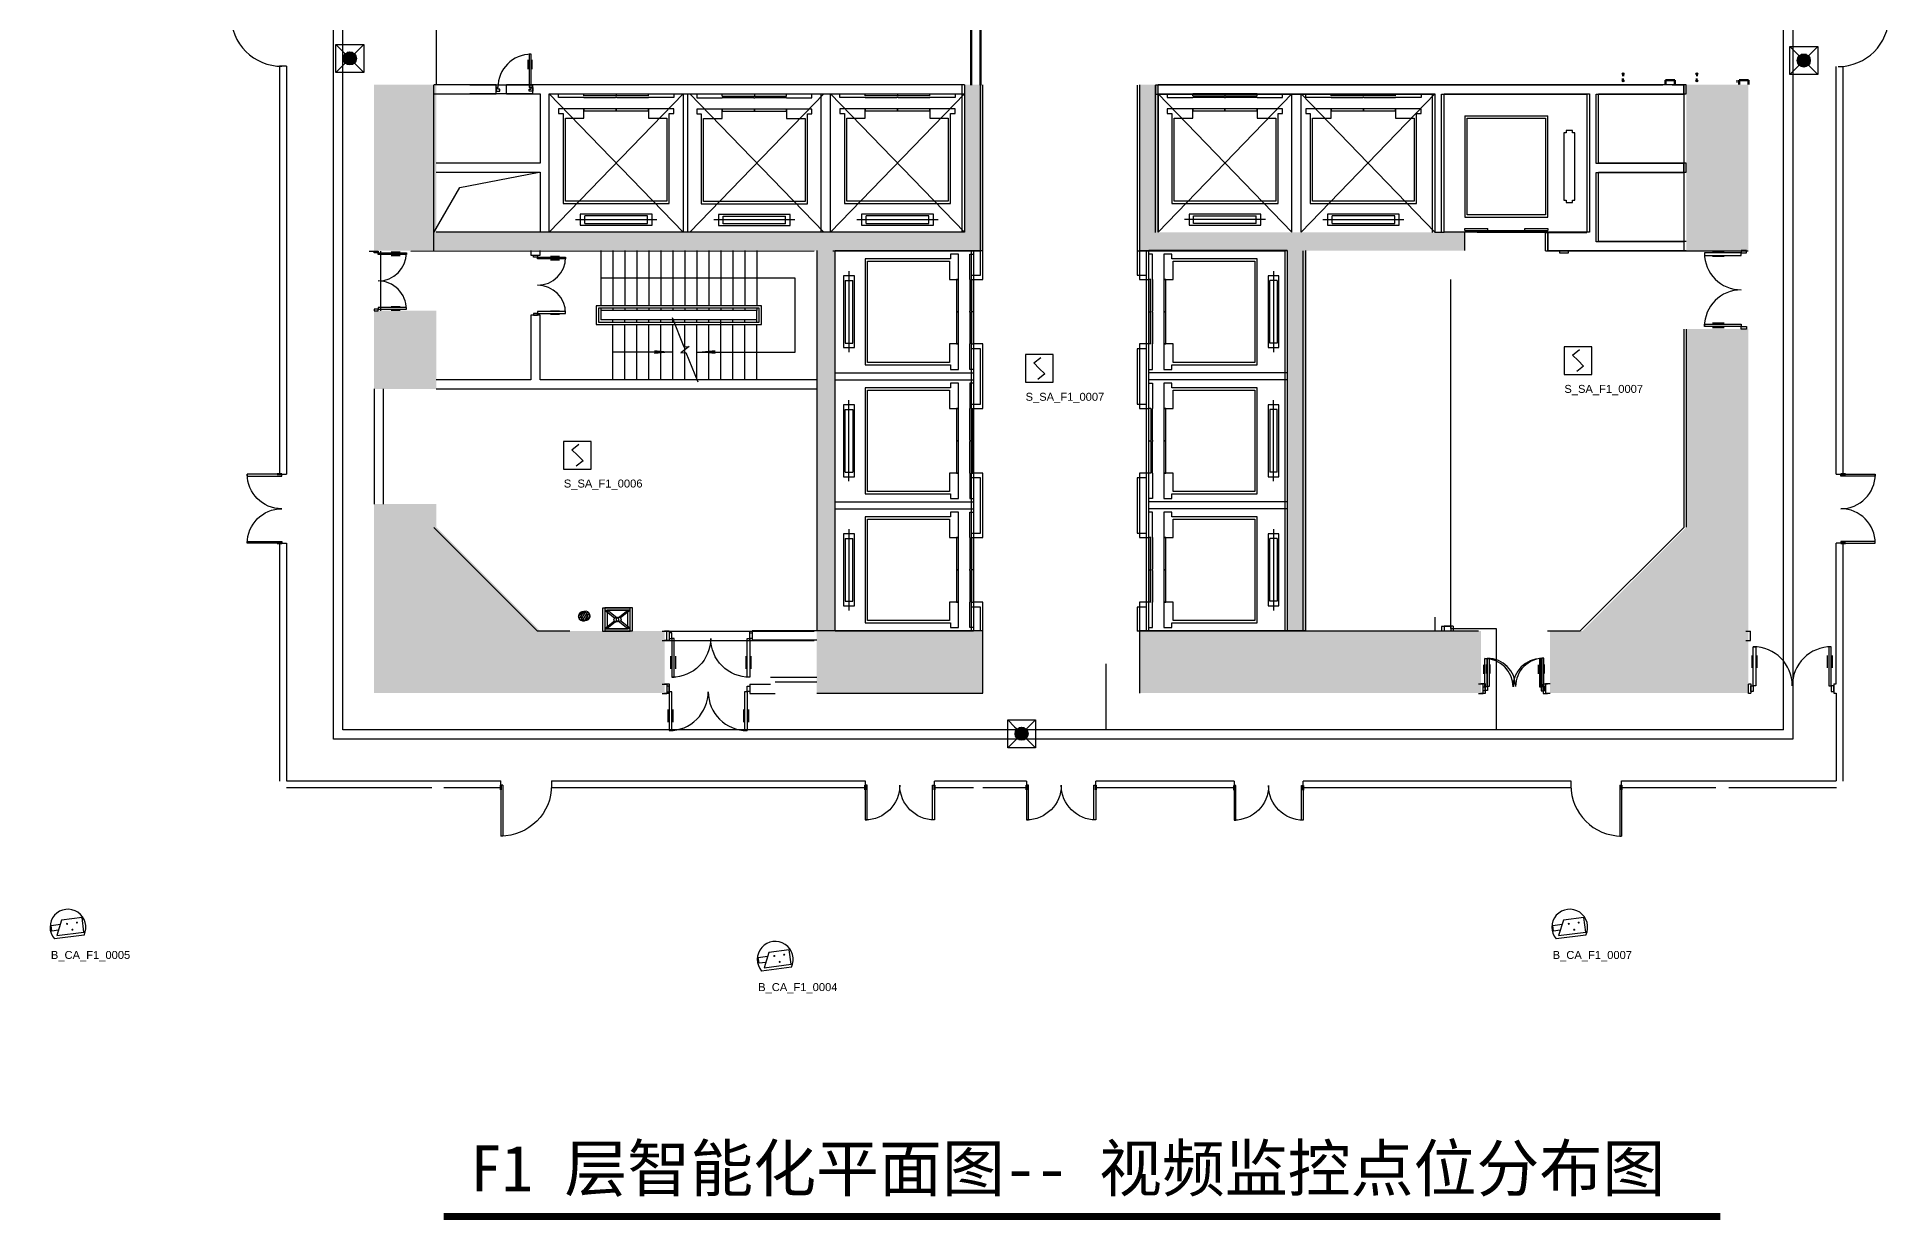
# Model space of a CAD drawing. Header units: millimetres. Extents: x 113074 to 195162, y 15151 to 61006.
# Drawn here: x 113970 to 154122, y 15151 to 40816 of the extents above; entities that cross this region are included whole.
import ezdxf
from ezdxf.enums import TextEntityAlignment as Align

# ---------------------------------------------------------------- set-up
doc = ezdxf.new("R2010")
doc.units = ezdxf.units.MM
doc.linetypes.add('OVERALL-L3$0$DASH', pattern=[0.35, 0.25, -0.1])
doc.layers.add('EQPM-FIRE', color=70, linetype='Continuous')
doc.layers.add('WL_视频监控_W0701', color=2, linetype='Continuous')
doc.styles.add('ANNO-TEXT-L3$0$CCDI_T0G_01', font='arial.ttf')
doc.styles.add('Arial', font='arial.ttf')
doc.styles.add('OVERALL-L2$0$SIMPLEX', font='SIMPLEX.SHX')
doc.styles.add('OVERALL-L2$0$Standard', font='arial.ttf')
doc.styles.add('OVERALL-L3$0$SIMPLEX', font='SIMPLEX.SHX')
doc.styles.add('OVERALL-L3$0$Standard', font='arial.ttf')
doc.styles.get("Standard").update_dxf_attribs({"font": 'arial.ttf'})
doc.styles.add('中建弱电字体02', font='arial.ttf', dxfattribs={"width": 0.8})

# ---------------------------------------------------------------- blocks, each defined once
blk = doc.blocks.new('OVERALL-L2$0$单扇平开玻璃门1 - 1100 x 2400mm-731554-L4_OFFICE ZONE 1 DIAGRID')
for p, q in [((-510, 1100), (-550, 1100)), ((-550, 100), (-550, 1100)), ((-510, 0), (-510, 1100)), ((-510, 0), (-550, 0))]:
    blk.add_line(p, q)
at = {"lineweight": 50}
blk.add_line((-550, 0), (-550, 100), dxfattribs=at)
blk.add_arc((-550, 0), 1100, 0, 90)
blk = doc.blocks.new('OVERALL-L3$0$双扇平开玻璃门 - 1500 x 2400-V1-L4_OFFICE ZONE 1 DIAGRID')
for p, q in [((-750, 750), (-710, 750)), ((-750, 100), (-750, 750)), ((-710, 750), (-710, 0)), ((750, 750), (710, 750)), ((710, 750), (710, 0)), ((750, 100), (750, 750)), ((-710, 0), (-750, 0)), ((710, 0), (750, 0))]:
    blk.add_line(p, q)
at = {"lineweight": 50}
for p, q in [((-750, 100), (-750, 0)), ((750, 100), (750, 0))]:
    blk.add_line(p, q, dxfattribs=at)
for centre, start, end in [((-750, 0), 0, 90), ((750, 0), 90, 180)]:
    blk.add_arc(centre, 750, start, end)
blk = doc.blocks.new('OVERALL-L3$0$单扇平开玻璃门1 - 1100 x 2400mm-731554-L4_OFFICE ZONE 1 DIAGRID')
for p, q in [((-510, 1100), (-550, 1100)), ((-550, 100), (-550, 1100)), ((-510, 0), (-510, 1100)), ((-510, 0), (-550, 0))]:
    blk.add_line(p, q)
at = {"lineweight": 50}
blk.add_line((-550, 0), (-550, 100), dxfattribs=at)
blk.add_arc((-550, 0), 1100, 360, 90)
blk = doc.blocks.new('OVERALL-L2$0$双扇平开玻璃门 - 1500 x 2400-V1-L4_OFFICE ZONE 1 DIAGRID')
for p, q in [((-750, 750), (-710, 750)), ((-750, 100), (-750, 750)), ((-710, 750), (-710, 0)), ((750, 750), (710, 750)), ((710, 750), (710, 0)), ((750, 100), (750, 750)), ((710, 0), (750, 0)), ((-710, 0), (-750, 0))]:
    blk.add_line(p, q)
at = {"lineweight": 50}
for p, q in [((-750, 100), (-750, 0)), ((750, 100), (750, 0))]:
    blk.add_line(p, q, dxfattribs=at)
for centre, start, end in [((-750, 0), 0, 90), ((750, 0), 90, 180)]:
    blk.add_arc(centre, 750, start, end)
blk = doc.blocks.new('OVERALL-L3$0$电梯5 - 2300x2050x1400-848367-L3_OFFICE ZONE 1 DIAGRID')
for p, q in [((-1450, -3100), (-1450, -100)), ((-1250, -180), (-1250, -100)), ((-700, -180), (-1250, -180)), ((-700, -140), (-700, -100)), ((-700, -100), (700, -100)), ((-12.5, -140), (-700, -140)), ((-700, -180), (-12.5, -180)), ((12.5, -140), (-12.5, -140)), ((12.5, -180), (-12.5, -180)), ((0, -100), (0, -140)), ((700, -140), (12.5, -140)), ((12.5, -180), (700, -180)), ((700, -140), (700, -100)), ((1250, -180), (700, -180)), ((1250, -100), (1250, -180)), ((1450, -100), (1450, -3100)), ((-700, -425), (-1250, -425)), ((-1250, -425), (-1250, -525)), ((-1250, -525), (-1150, -525)), ((-1150, -525), (-1150, -2475)), ((-1100, -2425), (-1100, -625)), ((-1100, -625), (-700, -625)), ((-700, -625), (-700, -425)), ((0, -425), (-700, -425)), ((-700, -425), (-700, -470)), ((-700, -470), (0, -470)), ((700, -425), (0, -425)), ((0, -425), (0, -470)), ((0, -470), (0, -425)), ((0, -470), (700, -470)), ((1250, -425), (700, -425)), ((700, -425), (700, -625)), ((700, -470), (700, -425)), ((700, -625), (1100, -625)), ((1100, -625), (1100, -2425)), ((1150, -2475), (1150, -525)), ((1150, -525), (1250, -525)), ((1250, -525), (1250, -425)), ((-1150, -2475), (1150, -2475)), ((1100, -2425), (-1100, -2425)), ((779, -2710), (-779, -2710)), ((-779, -2710), (-779, -2945)), ((-679, -2910), (-679, -2745)), ((679, -2745), (-679, -2745)), ((679, -2910), (679, -2745)), ((779, -2945), (779, -2710)), ((-879, -2827.5), (879, -2827.5)), ((-779, -2945), (779, -2945)), ((-679, -2910), (679, -2910))]:
    blk.add_line(p, q)
blk = doc.blocks.new('OVERALL-L3$0$电梯5 - 2300x2050x1400-848366-L3_OFFICE ZONE 1 DIAGRID')
for p, q in [((-1450, 3100), (-1450, 100)), ((-879, 2827.5), (879, 2827.5)), ((779, 2945), (-779, 2945)), ((-779, 2945), (-779, 2710)), ((-679, 2910), (-679, 2745)), ((-679, 2910), (679, 2910)), ((679, 2910), (679, 2745)), ((779, 2710), (779, 2945)), ((1450, 100), (1450, 3100)), ((1150, 2475), (-1150, 2475)), ((-1150, 2475), (-1150, 525)), ((-1100, 625), (-1100, 2425)), ((-1100, 2425), (1100, 2425)), ((-779, 2710), (779, 2710)), ((679, 2745), (-679, 2745)), ((1100, 2425), (1100, 625)), ((1150, 525), (1150, 2475)), ((-1150, 525), (-1250, 525)), ((-1250, 525), (-1250, 425)), ((-1250, 425), (-700, 425)), ((-700, 625), (-1100, 625)), ((-700, 425), (-700, 625)), ((0, 470), (-700, 470)), ((-700, 470), (-700, 425)), ((-700, 425), (0, 425)), ((0, 470), (0, 425)), ((700, 470), (0, 470)), ((0, 425), (0, 470)), ((0, 425), (700, 425)), ((1100, 625), (700, 625)), ((700, 625), (700, 425)), ((700, 425), (700, 470)), ((700, 425), (1250, 425)), ((1250, 525), (1150, 525)), ((1250, 425), (1250, 525)), ((-1250, 180), (-1250, 100)), ((-700, 180), (-1250, 180)), ((-700, 180), (-12.5, 180)), ((-700, 140), (-700, 100)), ((-12.5, 140), (-700, 140)), ((-700, 100), (700, 100)), ((12.5, 180), (-12.5, 180)), ((12.5, 140), (-12.5, 140)), ((0, 100), (0, 140)), ((12.5, 180), (700, 180)), ((700, 140), (12.5, 140)), ((1250, 180), (700, 180)), ((700, 140), (700, 100)), ((1250, 100), (1250, 180))]:
    blk.add_line(p, q)
blk = doc.blocks.new('OVERALL-L3$0$电梯5 - 2300x2050x1400-848404-L3_OFFICE ZONE 1 DIAGRID')
for p, q in [((-1350, -3100), (-1350, -100)), ((-1250, -180), (-1250, -100)), ((-700, -180), (-1250, -180)), ((-700, -140), (-700, -100)), ((-700, -100), (700, -100)), ((-12.5, -140), (-700, -140)), ((-700, -180), (-12.5, -180)), ((12.5, -140), (-12.5, -140)), ((12.5, -180), (-12.5, -180)), ((0, -100), (0, -140)), ((700, -140), (12.5, -140)), ((12.5, -180), (700, -180)), ((700, -140), (700, -100)), ((1250, -180), (700, -180)), ((1250, -100), (1250, -180)), ((-700, -425), (-1250, -425)), ((-1250, -425), (-1250, -525)), ((-1250, -525), (-1150, -525)), ((-1150, -525), (-1150, -2475)), ((-1100, -2425), (-1100, -625)), ((-1100, -625), (-700, -625)), ((-700, -625), (-700, -425)), ((0, -425), (-700, -425)), ((-700, -425), (-700, -470)), ((-700, -470), (0, -470)), ((700, -425), (0, -425)), ((0, -425), (0, -470)), ((0, -470), (0, -425)), ((0, -470), (700, -470)), ((1250, -425), (700, -425)), ((700, -425), (700, -625)), ((700, -470), (700, -425)), ((700, -625), (1100, -625)), ((1100, -625), (1100, -2425)), ((1150, -2475), (1150, -525)), ((1150, -525), (1250, -525)), ((1250, -525), (1250, -425)), ((-1150, -2475), (1150, -2475)), ((1100, -2425), (-1100, -2425)), ((779, -2710), (-779, -2710)), ((-779, -2710), (-779, -2945)), ((-679, -2910), (-679, -2745)), ((679, -2745), (-679, -2745)), ((679, -2910), (679, -2745)), ((779, -2945), (779, -2710)), ((-879, -2827.5), (879, -2827.5)), ((-779, -2945), (779, -2945)), ((-679, -2910), (679, -2910))]:
    blk.add_line(p, q)
blk = doc.blocks.new('OVERALL-L3$0$电梯2 - 2300x2025x1400-861212-L3_OFFICE ZONE 1 DIAGRID')
for p, q in [((-1250, -180), (-1250, -100)), ((-700, -180), (-1250, -180)), ((-700, -140), (-700, -100)), ((-700, -100), (700, -100)), ((-12.5, -140), (-700, -140)), ((-700, -180), (-12.5, -180)), ((12.5, -140), (-12.5, -140)), ((12.5, -180), (-12.5, -180)), ((0, -100), (0, -140)), ((700, -140), (12.5, -140)), ((12.5, -180), (700, -180)), ((700, -140), (700, -100)), ((1250, -180), (700, -180)), ((1250, -100), (1250, -180)), ((1325, -3100), (1325, -100)), ((-700, -425), (-1250, -425)), ((-1250, -425), (-1250, -600)), ((-1250, -600), (-1150, -600)), ((-1150, -600), (-1150, -2450)), ((-1100, -2400), (-1100, -625)), ((-1100, -625), (-700, -625)), ((-700, -625), (-700, -425)), ((0, -425), (-700, -425)), ((-700, -425), (-700, -470)), ((-700, -470), (0, -470)), ((700, -425), (0, -425)), ((0, -425), (0, -470)), ((0, -470), (0, -425)), ((0, -470), (700, -470)), ((1250, -425), (700, -425)), ((700, -425), (700, -625)), ((700, -470), (700, -425)), ((700, -625), (1100, -625)), ((1100, -625), (1100, -2400)), ((1150, -2450), (1150, -600)), ((1150, -600), (1250, -600)), ((1250, -600), (1250, -425)), ((1100, -2400), (-1100, -2400)), ((-1150, -2450), (1150, -2450)), ((-879, -2802.5), (879, -2802.5)), ((779, -2685), (-779, -2685)), ((-779, -2685), (-779, -2920)), ((-679, -2885), (-679, -2720)), ((679, -2720), (-679, -2720)), ((679, -2885), (679, -2720)), ((779, -2920), (779, -2685)), ((-779, -2920), (779, -2920)), ((-679, -2885), (679, -2885))]:
    blk.add_line(p, q)
blk = doc.blocks.new('OVERALL-L3$0$电梯2 - 2300x2025x1400-843304-L3_OFFICE ZONE 1 DIAGRID')
for p, q in [((-1325, 3100), (-1325, 100)), ((779, 2920), (-779, 2920)), ((-779, 2920), (-779, 2685)), ((-679, 2885), (-679, 2720)), ((-679, 2885), (679, 2885)), ((679, 2885), (679, 2720)), ((779, 2685), (779, 2920)), ((1325, 3100), (1325, 100)), ((1150, 2450), (-1150, 2450)), ((-1150, 2450), (-1150, 600)), ((-879, 2802.5), (879, 2802.5)), ((-779, 2685), (779, 2685)), ((679, 2720), (-679, 2720)), ((1150, 600), (1150, 2450)), ((-1100, 625), (-1100, 2400)), ((-1100, 2400), (1100, 2400)), ((1100, 2400), (1100, 625)), ((-1150, 600), (-1250, 600)), ((-1250, 600), (-1250, 425)), ((-1250, 425), (-700, 425)), ((-700, 625), (-1100, 625)), ((-700, 425), (-700, 625)), ((0, 470), (-700, 470)), ((-700, 470), (-700, 425)), ((-700, 425), (0, 425)), ((0, 470), (0, 425)), ((700, 470), (0, 470)), ((0, 425), (0, 470)), ((0, 425), (700, 425)), ((1100, 625), (700, 625)), ((700, 625), (700, 425)), ((700, 425), (700, 470)), ((700, 425), (1250, 425)), ((1250, 600), (1150, 600)), ((1250, 425), (1250, 600)), ((-1250, 180), (-1250, 100)), ((-700, 180), (-1250, 180)), ((-700, 180), (-12.5, 180)), ((-700, 140), (-700, 100)), ((-12.5, 140), (-700, 140)), ((-700, 100), (700, 100)), ((12.5, 180), (-12.5, 180)), ((12.5, 140), (-12.5, 140)), ((0, 100), (0, 140)), ((12.5, 180), (700, 180)), ((700, 140), (12.5, 140)), ((1250, 180), (700, 180)), ((700, 140), (700, 100)), ((1250, 100), (1250, 180))]:
    blk.add_line(p, q)
blk = doc.blocks.new('OVERALL-L3$0$电梯2 - 2300x2025x1400-843419-L3_OFFICE ZONE 1 DIAGRID')
for p, q in [((-1325, -3100), (-1325, -100)), ((-1250, -180), (-1250, -100)), ((-700, -180), (-1250, -180)), ((-700, -140), (-700, -100)), ((-700, -100), (700, -100)), ((-13, -140), (-700, -140)), ((-700, -180), (-13, -180)), ((12, -140), (-13, -140)), ((12, -180), (-13, -180)), ((0, -100), (0, -140)), ((700, -140), (12, -140)), ((12, -180), (700, -180)), ((700, -140), (700, -100)), ((1250, -180), (700, -180)), ((1250, -100), (1250, -180)), ((1325, -3100), (1325, -100)), ((-700, -425), (-1250, -425)), ((-1250, -425), (-1250, -600)), ((-1250, -600), (-1150, -600)), ((-1150, -600), (-1150, -2450)), ((-1100, -2400), (-1100, -625)), ((-1100, -625), (-700, -625)), ((-700, -625), (-700, -425)), ((0, -425), (-700, -425)), ((-700, -425), (-700, -470)), ((-700, -470), (0, -470)), ((700, -425), (0, -425)), ((0, -425), (0, -470)), ((0, -470), (0, -425)), ((0, -470), (700, -470)), ((1250, -425), (700, -425)), ((700, -425), (700, -625)), ((700, -470), (700, -425)), ((700, -625), (1100, -625)), ((1100, -625), (1100, -2400)), ((1150, -2450), (1150, -600)), ((1150, -600), (1250, -600)), ((1250, -600), (1250, -425)), ((1100, -2400), (-1100, -2400)), ((-1150, -2450), (1150, -2450)), ((-879, -2802), (879, -2802)), ((779, -2685), (-779, -2685)), ((-779, -2685), (-779, -2920)), ((-679, -2885), (-679, -2720)), ((679, -2720), (-679, -2720)), ((679, -2885), (679, -2720)), ((779, -2920), (779, -2685)), ((-779, -2920), (779, -2920)), ((-679, -2885), (679, -2885))]:
    blk.add_line(p, q)
blk = doc.blocks.new('OVERALL-L3$0$电梯2 - 2300x2025x1400-843428-L3_OFFICE ZONE 1 DIAGRID')
for p, q in [((-1325, 3100), (-1325, 100)), ((779, 2920), (-779, 2920)), ((-779, 2920), (-779, 2685)), ((-679, 2885), (-679, 2720)), ((-679, 2885), (679, 2885)), ((679, 2885), (679, 2720)), ((779, 2685), (779, 2920)), ((1325, 3100), (1325, 100)), ((1150, 2450), (-1150, 2450)), ((-1150, 2450), (-1150, 600)), ((-879, 2802), (879, 2802)), ((-779, 2685), (779, 2685)), ((679, 2720), (-679, 2720)), ((1150, 600), (1150, 2450)), ((-1100, 625), (-1100, 2400)), ((-1100, 2400), (1100, 2400)), ((1100, 2400), (1100, 625)), ((-1150, 600), (-1250, 600)), ((-1250, 600), (-1250, 425)), ((-1250, 425), (-700, 425)), ((-700, 625), (-1100, 625)), ((-700, 425), (-700, 625)), ((0, 470), (-700, 470)), ((-700, 470), (-700, 425)), ((-700, 425), (0, 425)), ((0, 470), (0, 425)), ((700, 470), (0, 470)), ((0, 425), (0, 470)), ((0, 425), (700, 425)), ((1100, 625), (700, 625)), ((700, 625), (700, 425)), ((700, 425), (700, 470)), ((700, 425), (1250, 425)), ((1250, 600), (1150, 600)), ((1250, 425), (1250, 600)), ((-1250, 180), (-1250, 100)), ((-700, 180), (-1250, 180)), ((-700, 180), (-13, 180)), ((-700, 140), (-700, 100)), ((-13, 140), (-700, 140)), ((-700, 100), (700, 100)), ((12, 180), (-13, 180)), ((12, 140), (-13, 140)), ((0, 100), (0, 140)), ((12, 180), (700, 180)), ((700, 140), (12, 140)), ((1250, 180), (700, 180)), ((700, 140), (700, 100)), ((1250, 100), (1250, 180))]:
    blk.add_line(p, q)
blk = doc.blocks.new('OVERALL-L3$0$电梯2 - 2300x2025x1400-843307-L3_OFFICE ZONE 1 DIAGRID')
for p, q in [((-1325, -3100), (-1325, -100)), ((-1250, -180), (-1250, -100)), ((-700, -180), (-1250, -180)), ((-700, -140), (-700, -100)), ((-700, -100), (700, -100)), ((-12.5, -140), (-700, -140)), ((-700, -180), (-12.5, -180)), ((12.5, -140), (-12.5, -140)), ((12.5, -180), (-12.5, -180)), ((0, -100), (0, -140)), ((700, -140), (12.5, -140)), ((12.5, -180), (700, -180)), ((700, -140), (700, -100)), ((1250, -180), (700, -180)), ((1250, -100), (1250, -180)), ((1325, -3100), (1325, -100)), ((-700, -425), (-1250, -425)), ((-1250, -425), (-1250, -600)), ((-1250, -600), (-1150, -600)), ((-1150, -600), (-1150, -2450)), ((-1100, -2400), (-1100, -625)), ((-1100, -625), (-700, -625)), ((-700, -625), (-700, -425)), ((0, -425), (-700, -425)), ((-700, -425), (-700, -470)), ((-700, -470), (0, -470)), ((700, -425), (0, -425)), ((0, -425), (0, -470)), ((0, -470), (0, -425)), ((0, -470), (700, -470)), ((1250, -425), (700, -425)), ((700, -425), (700, -625)), ((700, -470), (700, -425)), ((700, -625), (1100, -625)), ((1100, -625), (1100, -2400)), ((1150, -2450), (1150, -600)), ((1150, -600), (1250, -600)), ((1250, -600), (1250, -425)), ((1100, -2400), (-1100, -2400)), ((-1150, -2450), (1150, -2450)), ((-879, -2802.5), (879, -2802.5)), ((779, -2685), (-779, -2685)), ((-779, -2685), (-779, -2920)), ((-679, -2885), (-679, -2720)), ((679, -2720), (-679, -2720)), ((679, -2885), (679, -2720)), ((779, -2920), (779, -2685)), ((-779, -2920), (779, -2920)), ((-679, -2885), (679, -2885))]:
    blk.add_line(p, q)
blk = doc.blocks.new('OVERALL-L3$0$电梯2 - 2300x2025x1400-843422-L3_OFFICE ZONE 1 DIAGRID')
for p, q in [((-1325, 3100), (-1325, 100)), ((779, 2920), (-779, 2920)), ((-779, 2920), (-779, 2685)), ((-679, 2885), (-679, 2720)), ((-679, 2885), (679, 2885)), ((679, 2885), (679, 2720)), ((779, 2685), (779, 2920)), ((1325, 3100), (1325, 100)), ((1150, 2450), (-1150, 2450)), ((-1150, 2450), (-1150, 600)), ((-879, 2802), (879, 2802)), ((-779, 2685), (779, 2685)), ((679, 2720), (-679, 2720)), ((1150, 600), (1150, 2450)), ((-1100, 625), (-1100, 2400)), ((-1100, 2400), (1100, 2400)), ((1100, 2400), (1100, 625)), ((-1150, 600), (-1250, 600)), ((-1250, 600), (-1250, 425)), ((-1250, 425), (-700, 425)), ((-700, 625), (-1100, 625)), ((-700, 425), (-700, 625)), ((0, 470), (-700, 470)), ((-700, 470), (-700, 425)), ((-700, 425), (0, 425)), ((0, 470), (0, 425)), ((700, 470), (0, 470)), ((0, 425), (0, 470)), ((0, 425), (700, 425)), ((1100, 625), (700, 625)), ((700, 625), (700, 425)), ((700, 425), (700, 470)), ((700, 425), (1250, 425)), ((1250, 600), (1150, 600)), ((1250, 425), (1250, 600)), ((-1250, 180), (-1250, 100)), ((-700, 180), (-1250, 180)), ((-700, 180), (-13, 180)), ((-700, 140), (-700, 100)), ((-13, 140), (-700, 140)), ((-700, 100), (700, 100)), ((12, 180), (-13, 180)), ((12, 140), (-13, 140)), ((0, 100), (0, 140)), ((12, 180), (700, 180)), ((700, 140), (12, 140)), ((1250, 180), (700, 180)), ((700, 140), (700, 100)), ((1250, 100), (1250, 180))]:
    blk.add_line(p, q)
blk = doc.blocks.new('OVERALL-L3$0$CS-FT-1')
for p, q in [((-180, 2675), (-778, 557)), ((-716, 592), (-145, 2613)), ((-180, 2675), (1552, 2185)), ((-145, 2613), (1491, 2151)), ((1491, 2151), (920, 130)), ((954, 68), (1552, 2185)), ((1786, 1734), (1390, 331)), ((1616, 267), (2012, 1670)), ((1834, 1720), (1786, 1734)), ((1848, 1768), (1834, 1720)), ((1978, 1732), (1848, 1768)), ((1964, 1684), (1978, 1732)), ((2012, 1670), (1964, 1684)), ((-778, 557), (954, 68)), ((920, 130), (-716, 592)), ((866, -245), (-866, 245)), ((-855, 283), (-844, 322)), ((-855, 283), (877, -206)), ((-844, 322), (-363, 186)), ((-385, 109), (-363, 186)), ((-385, 109), (385, -109)), ((0, 0), (11, 38)), ((1390, 331), (1438, 317)), ((1438, 317), (1424, 269)), ((1424, 269), (1554, 232)), ((1554, 232), (1568, 280)), ((1568, 280), (1616, 267)), ((385, -109), (407, -32)), ((407, -32), (888, -168)), ((888, -168), (877, -206))]:
    blk.add_line(p, q)
at = {"linetype": 'OVERALL-L3$0$DASH'}
for p, q in [((-975, -140), (-866, 245)), ((866, -245), (757, -630))]:
    blk.add_line(p, q, dxfattribs=at)
blk.add_lwpolyline([(-484, 3254), (2548, 2398), (1732, -489), (-1299, 367)], close=True, dxfattribs=at)
blk = doc.blocks.new('OVERALL-L3$0$单扇平开玻璃门1 - 1100 x 2400mm-731752-L4_OFFICE ZONE 1 DIAGRID')
for p, q in [((-510, 0), (-550, 0)), ((-550, -100), (-550, -1100)), ((-510, 0), (-510, -1100)), ((-510, -1100), (-550, -1100))]:
    blk.add_line(p, q)
at = {"lineweight": 50}
blk.add_line((-550, 0), (-550, -100), dxfattribs=at)
blk.add_arc((-550, 0), 1100, 270, 0)
blk = doc.blocks.new('OVERALL-L3$0$_ARROW')
blk.add_solid([(0, 0), (-1, 0.1), (-1, -0.1)])
blk = doc.blocks.new('OVERALL-L3$0$标准层楼梯02')
for p, q in [((-424, -1501), (731, -1827)), ((-353, -1251), (801, -1577)), ((898, -1604), (-21, -4857)), ((850, -1591), (898, -1604)), ((1090, -1659), (898, -1604)), ((-565, -2002), (589, -2328)), ((-495, -1751), (660, -2078)), ((1090, -1659), (172, -4912)), ((779, -1841), (827, -1855)), ((1068, -1923), (1020, -1909)), ((1138, -1672), (1090, -1659)), ((2271, -2262), (1116, -1936)), ((2341, -2012), (1186, -1686)), ((-636, -2252), (519, -2578)), ((638, -2341), (686, -2355)), ((708, -2091), (756, -2105)), ((997, -2173), (949, -2159)), ((2200, -2513), (1045, -2186)), ((-777, -2752), (377, -3078)), ((-707, -2502), (448, -2828)), ((567, -2592), (615, -2605)), ((856, -2673), (808, -2660)), ((2129, -2763), (878, -2409)), ((2059, -3013), (904, -2687)), ((-848, -3003), (307, -3329)), ((426, -3092), (474, -3106)), ((496, -2842), (544, -2855)), ((714, -3174), (666, -3160)), ((785, -2923), (737, -2910)), ((1917, -3513), (762, -3187)), ((1988, -3263), (833, -2937)), ((-989, -3503), (165, -3829)), ((-919, -3253), (236, -3579)), ((284, -3593), (332, -3606)), ((355, -3342), (403, -3356)), ((644, -3424), (596, -3410)), ((1847, -3764), (692, -3437)), ((-1131, -4003), (24, -4330)), ((-1060, -3753), (95, -4079)), ((214, -3843), (262, -3856)), ((502, -3924), (454, -3911)), ((573, -3674), (525, -3660)), ((1705, -4264), (550, -3938)), ((1776, -4014), (621, -3688)), ((-1201, -4254), (-47, -4580)), ((72, -4343), (120, -4357)), ((143, -4093), (191, -4107)), ((361, -4425), (313, -4411)), ((432, -4174), (384, -4161)), ((1635, -4514), (480, -4188)), ((-1272, -4504), (-117, -4830)), ((2, -4593), (50, -4607)), ((290, -4675), (242, -4661)), ((1493, -5015), (338, -4688)), ((1564, -4764), (409, -4438)), ((-69, -4844), (172, -4912))]:
    blk.add_line(p, q)
for points in [[(1410, -3100), (1990, -1047), (450, -612), (-695, -4667)], [(546, -3415), (1227, -3344), (1250, -3230), (1333, -3443), (1356, -3330), (2038, -3258)], [(1269, -3601), (916, -4852)]]:
    blk.add_lwpolyline(points)
for points in [[(241, -5035), (1214, -1590), (829, -1481), (-144, -4926)], [(206, -4973), (1152, -1624), (863, -1543), (-83, -4892)]]:
    blk.add_lwpolyline(points, close=True)
for p, xscale, yscale, zscale, rotation in [((1410, -3100), 400.0000000004962, 400.0000000004962, 400.0000000004962, 254.2285337174289), ((1269, -3601), 399.9999999993725, 399.9999999993725, 399.9999999993725, 74.22853368855029)]:
    blk.add_blockref('OVERALL-L3$0$_ARROW', p, dxfattribs=dict(xscale=xscale, yscale=yscale, zscale=zscale, rotation=rotation))
blk = doc.blocks.new('OVERALL-L3$0$_dblk1')
for p, q in [((-0.485, -0.25), (-0.485, -0.4)), ((-0.425, -0.25), (-0.425, -0.4)), ((0.425, -0.25), (0.425, -0.4)), ((0.485, -0.25), (0.485, -0.4))]:
    blk.add_line(p, q)
for points in [[(-0.5, 0.034), (-0.5, -0.034), (-0.47, -0.034), (-0.47, 0.034)], [(0.5, 0.034), (0.5, -0.034), (0.47, -0.034), (0.47, 0.034)], [(-0.47, -0.034), (-0.47, -0.504), (-0.44, -0.504), (-0.44, -0.034)], [(0.47, -0.034), (0.47, -0.504), (0.44, -0.504), (0.44, -0.034)]]:
    blk.add_lwpolyline(points, close=True)
for centre, start, end in [((-0.47, -0.034), 270, 0), ((0.47, -0.034), 180, 270)]:
    blk.add_arc(centre, 0.47, start, end)
at = {"style": 'OVERALL-L3$0$SIMPLEX', "flags": 9}
blk.add_attdef('A', text='', height=1, dxfattribs=at).set_placement((0, 0), align=Align.MIDDLE)
blk = doc.blocks.new('OVERALL-L3$0$831Q1OE7')
at = {"color": 0}
for p, q in [((-49, 7), (-7, 49)), ((-47, -18), (18, 47)), ((-35, -35), (35, 35)), ((-18, -47), (47, 18)), ((7, -49), (49, -7))]:
    blk.add_line(p, q, dxfattribs=at)
at = {"extrusion": (0, 0, -1)}
blk.add_ellipse((0, 0), major_axis=(35.4, 35.4), ratio=1, dxfattribs=at)
at = {"style": 'OVERALL-L3$0$Standard', "width": 0.8, "flags": 9}
for tag in ['XSIZE', 'YSIZE']:
    blk.add_attdef(tag, (0, 0), '', height=0.5, dxfattribs=at)
blk = doc.blocks.new('OVERALL-L3$0$831PRF17')
for p, q in [((-250, -50), (-39, -219)), ((-250, -450), (-39, -281)), ((39, -219), (250, -50)), ((39, -281), (250, -450))]:
    blk.add_line(p, q)
for points in [[(300, -500), (300, 0), (-300, 0), (-300, -500)], [(250, -450), (250, -50), (-250, -50), (-250, -450)]]:
    blk.add_lwpolyline(points, close=True)
blk.add_circle((0, -250), 50)
at = {"style": 'OVERALL-L3$0$Standard', "width": 0.8, "flags": 9}
for tag in ['XSIZE', 'YSIZE']:
    blk.add_attdef(tag, (0, 0), '', height=0.5, dxfattribs=at)
blk = doc.blocks.new('OVERALL-L2$0$电梯5 - 2300x2050x1400-848366-L2_MECHANICAL')
for p, q in [((-1450, 3100), (-1450, 100)), ((-879, 2827.5), (879, 2827.5)), ((779, 2945), (-779, 2945)), ((-779, 2945), (-779, 2710)), ((-679, 2910), (-679, 2745)), ((-679, 2910), (679, 2910)), ((679, 2910), (679, 2745)), ((779, 2710), (779, 2945)), ((1450, 100), (1450, 3100)), ((1150, 2475), (-1150, 2475)), ((-1150, 2475), (-1150, 525)), ((-1100, 625), (-1100, 2425)), ((-1100, 2425), (1100, 2425)), ((-779, 2710), (779, 2710)), ((679, 2745), (-679, 2745)), ((1100, 2425), (1100, 625)), ((1150, 525), (1150, 2475)), ((-1150, 525), (-1250, 525)), ((-1250, 525), (-1250, 425)), ((-1250, 425), (-700, 425)), ((-700, 625), (-1100, 625)), ((-700, 425), (-700, 625)), ((0, 470), (-700, 470)), ((-700, 470), (-700, 425)), ((-700, 425), (0, 425)), ((0, 470), (0, 425)), ((700, 470), (0, 470)), ((0, 425), (0, 470)), ((0, 425), (700, 425)), ((1100, 625), (700, 625)), ((700, 625), (700, 425)), ((700, 425), (700, 470)), ((700, 425), (1250, 425)), ((1250, 525), (1150, 525)), ((1250, 425), (1250, 525)), ((-1250, 180), (-1250, 100)), ((-700, 180), (-1250, 180)), ((-700, 180), (-12.5, 180)), ((-700, 140), (-700, 100)), ((-12.5, 140), (-700, 140)), ((-700, 100), (700, 100)), ((12.5, 180), (-12.5, 180)), ((12.5, 140), (-12.5, 140)), ((0, 100), (0, 140)), ((12.5, 180), (700, 180)), ((700, 140), (12.5, 140)), ((1250, 180), (700, 180)), ((700, 140), (700, 100)), ((1250, 100), (1250, 180))]:
    blk.add_line(p, q)
blk = doc.blocks.new('OVERALL-L2$0$LIN_CCDI_洞口线 - LIN_CCDI_洞口线-831812-L2_MECHANICAL')
for p, q in [((-562.5, 325), (1125, 650)), ((-1125, -650), (-562.5, 325))]:
    blk.add_line(p, q)
blk = doc.blocks.new('OVERALL-L2$0$_A23WPT')
for p, q in [((-0.475, -0.55), (-0.475, -0.8)), ((-0.375, -0.55), (-0.375, -0.8))]:
    blk.add_line(p, q)
for points in [[(-0.5, -0.05), (-0.5, 0.05), (-0.4, 0.05), (-0.4, 0), (-0.45, 0), (-0.45, -0.05)], [(0.5, -0.05), (0.5, 0.05), (0.4, 0.05), (0.4, 0), (0.45, 0), (0.45, -0.05)], [(-0.45, -0.05), (-0.45, -0.95), (-0.4, -0.95), (-0.4, -0.05)]]:
    blk.add_lwpolyline(points, close=True)
blk.add_arc((-0.45, -0.05), 0.9, 270, 0)
blk = doc.blocks.new('OVERALL-L2$0$_dblk1')
for p, q in [((-0.485, -0.25), (-0.485, -0.4)), ((-0.425, -0.25), (-0.425, -0.4)), ((0.425, -0.25), (0.425, -0.4)), ((0.485, -0.25), (0.485, -0.4))]:
    blk.add_line(p, q)
for points in [[(-0.5, 0.034), (-0.5, -0.034), (-0.47, -0.034), (-0.47, 0.034)], [(0.5, 0.034), (0.5, -0.034), (0.47, -0.034), (0.47, 0.034)], [(-0.47, -0.034), (-0.47, -0.504), (-0.44, -0.504), (-0.44, -0.034)], [(0.47, -0.034), (0.47, -0.504), (0.44, -0.504), (0.44, -0.034)]]:
    blk.add_lwpolyline(points, close=True)
for centre, start, end in [((-0.47, -0.034), 270, 0), ((0.47, -0.034), 180, 270)]:
    blk.add_arc(centre, 0.47, start, end)
at = {"style": 'OVERALL-L2$0$SIMPLEX', "flags": 9}
blk.add_attdef('A', text='', height=1, dxfattribs=at).set_placement((0, 0), align=Align.MIDDLE)
blk = doc.blocks.new('OVERALL-L2$0$831Q1OE7')
at = {"color": 0}
for p, q in [((-49, 7), (-7, 49)), ((-47, -18), (18, 47)), ((-35, -35), (35, 35)), ((-18, -47), (47, 18)), ((7, -49), (49, -7))]:
    blk.add_line(p, q, dxfattribs=at)
at = {"extrusion": (0, 0, -1)}
blk.add_ellipse((0, 0), major_axis=(35.4, 35.4), ratio=1, dxfattribs=at)
at = {"style": 'OVERALL-L2$0$Standard', "width": 0.8, "flags": 9}
for tag in ['XSIZE', 'YSIZE']:
    blk.add_attdef(tag, (0, 0), '', height=0.5, dxfattribs=at)
blk = doc.blocks.new('OVERALL-L2$0$831PRF17')
for p, q in [((-250, -50), (-39, -219)), ((-250, -450), (-39, -281)), ((39, -219), (250, -50)), ((39, -281), (250, -450))]:
    blk.add_line(p, q)
for points in [[(300, -500), (300, 0), (-300, 0), (-300, -500)], [(250, -450), (250, -50), (-250, -50), (-250, -450)]]:
    blk.add_lwpolyline(points, close=True)
blk.add_circle((0, -250), 50)
at = {"style": 'OVERALL-L2$0$Standard', "width": 0.8, "flags": 9}
for tag in ['XSIZE', 'YSIZE']:
    blk.add_attdef(tag, (0, 0), '', height=0.5, dxfattribs=at)
blk = doc.blocks.new('智能化底图3')
for points in [[(-15250, 13200), (-16600, 13200), (-16600, 9600), (-7000, 9600), (-7000, 1350), (-7000, 0), (-3400, 0), (-3400, 1350), (-6600, 1350), (-6600, 9600), (-3400, 9600), (-3400, 13200), (-3800, 13200), (-3800, 10000), (-15250, 10000)], [(0, 13200), (0, 9600), (3200, 9600), (3200, 1350), (0, 1350), (0, 0), (7400, 0), (7400, 1350), (3600, 1350), (3600, 9600), (7050, 9600), (7050, 10000), (400, 10000), (400, 13200)], [(11850, 13200), (11850, 9600), (13200, 9600), (13200, 13200)], [(-15250, 8300), (-16600, 8300), (-16600, 6600), (-15250, 6600)], [(11850, 7900), (11850, 3600), (9600, 1350), (8900, 1350), (8900, 0), (13200, 0), (13200, 7900)], [(-15250, 4100), (-16600, 4100), (-16600, 0), (-10300, 0), (-10300, 1350), (-13000, 1350), (-15250, 3600)]]:
    blk.add_hatch(color=256).paths.add_polyline_path(points)
for p, q in [((-15250, 16600), (-15250, 13200)), ((-15250, 16600), (-15250, 13200)), ((-18650, 13600), (-18650, 4750)), ((-18500, 13600), (-18650, 13600)), ((-18500, 13600), (-18500, 4750)), ((12950, 13301), (12950, 13251)), ((15100, 4750), (15100, 13593)), ((15250, 4750), (15250, 13593)), ((-13954, 13200), (-15304, 13200)), ((-15304, 9592), (-15304, 13192)), ((-15304, 13000), (-13954, 13000)), ((-14525, 13200), (-13725, 13200)), ((-13725, 13000), (-14525, 13000)), ((-13954, 13007), (-13954, 13207)), ((-13954, 13200), (-13154, 13200)), ((-13154, 13000), (-13954, 13000)), ((-13725, 13007), (-13725, 13207)), ((-3800, 13200), (-13725, 13200)), ((-13725, 13000), (-13000, 13000)), ((-13154, 13000), (-13154, 13200)), ((-13000, 13000), (-13000, 11500)), ((-12800, 13000), (-3800, 13000)), ((-12800, 10000), (-12800, 13000)), ((-12800, 13000), (-9900, 10000)), ((-9900, 13000), (-12800, 10000)), ((-9750, 13000), (-6850, 10000)), ((-6850, 13000), (-9750, 10000)), ((-6700, 13000), (-3800, 10000)), ((-3800, 13000), (-6700, 10000)), ((-3854, 13193), (-3854, 9993)), ((-3800, 13200), (-3800, 10000)), ((-3454, 9593), (-3454, 13193)), ((-3400, 9600), (-3400, 13200)), ((-54, 13193), (-54, 9593)), ((0, 13200), (0, 9600)), ((346, 13193), (346, 12993)), ((346, 9993), (346, 13193)), ((11346, 13193), (346, 13193)), ((346, 13193), (346, 12993)), ((346, 12993), (6346, 12993)), ((400, 10000), (400, 13200)), ((11850, 13200), (400, 13200)), ((400, 13000), (6400, 13000)), ((400, 13000), (3300, 10000)), ((3300, 13000), (400, 10000)), ((3500, 13000), (6400, 10000)), ((6400, 13000), (3500, 10000)), ((6346, 9993), (6346, 12993)), ((6400, 13000), (6400, 10000)), ((6546, 12993), (9696, 12993)), ((6546, 9993), (6546, 12993)), ((6600, 13000), (9750, 13000)), ((6600, 10000), (6600, 13000)), ((9696, 12993), (9696, 9993)), ((9750, 13000), (9750, 10000)), ((9896, 11493), (9896, 12993)), ((9896, 12993), (11796, 12993)), ((9950, 11500), (9950, 13000)), ((9950, 13000), (11850, 13000)), ((11796, 13193), (11546, 13193)), ((11796, 12993), (11796, 13193)), ((11796, 13193), (11796, 9593)), ((11796, 12993), (11796, 13193)), ((11850, 13000), (11850, 13200)), ((-13000, 11500), (-15250, 11500)), ((-15250, 11300), (-13000, 11300)), ((-13000, 11300), (-13000, 10000)), ((11796, 11493), (9896, 11493)), ((9896, 9793), (9896, 11293)), ((9896, 11293), (11796, 11293)), ((11850, 11500), (9950, 11500)), ((9950, 10000), (9950, 11300)), ((9950, 11300), (11850, 11300)), ((9950, 9800), (9950, 11300)), ((11796, 11293), (11796, 11493)), ((11850, 11300), (11850, 11500)), ((-3800, 10000), (-15250, 10000)), ((6400, 10000), (6600, 10000)), ((8850, 10000), (7050, 10000)), ((8921, 9993), (7321, 9993)), ((8796, 9593), (8796, 9993)), ((8796, 9993), (9696, 9993)), ((9750, 10000), (8850, 10000)), ((8850, 9600), (8850, 10000)), ((11796, 9793), (9896, 9793)), ((11850, 9800), (9950, 9800)), ((-16704, 9592), (-16604, 9592)), ((-16454, 8292), (-16454, 9592)), ((-15804, 9592), (-7054, 9593)), ((-13200, 9600), (-13200, 9500)), ((-13200, 9500), (-13000, 9500)), ((-13000, 9500), (-13000, 9600)), ((-7000, 9600), (-7000, 1350)), ((-6654, 9593), (-3454, 9593)), ((-6600, 9600), (-3400, 9600)), ((-6600, 1350), (-6600, 9600)), ((-3654, 9593), (-3654, 9068)), ((-3600, 9600), (-3600, 8975)), ((-3454, 9068), (-3454, 9593)), ((-3400, 8975), (-3400, 9600)), ((-54, 9593), (3146, 9593)), ((-54, 9593), (-54, 9068)), ((0, 9600), (0, 8975)), ((0, 9600), (3200, 9600)), ((146, 9068), (146, 9593)), ((200, 8975), (200, 9600)), ((3146, 9593), (3146, 1343)), ((3200, 9600), (3200, 1350)), ((3546, 1343), (3546, 9593)), ((3600, 1350), (3600, 9600)), ((8796, 9593), (11796, 9593)), ((8850, 9600), (9950, 9600)), ((9100, 9600), (9100, 9550)), ((9100, 9550), (9300, 9550)), ((9150, 9600), (9950, 9600)), ((9300, 9550), (9300, 9600)), ((9950, 9600), (11850, 9600)), ((11796, 9593), (13196, 9593)), ((-3654, 9068), (-3654, 7468)), ((-3654, 9068), (-3454, 9068)), ((-3600, 8975), (-3600, 7575)), ((-3600, 8975), (-3400, 8975)), ((-54, 9068), (146, 9068)), ((0, 8975), (200, 8975)), ((146, 7468), (146, 9068)), ((200, 7575), (200, 8975)), ((-13000, 8200), (-13200, 8200)), ((-13200, 8200), (-13200, 6800)), ((-13000, 6800), (-13000, 8200)), ((11796, 7893), (11796, 3593)), ((11850, 7900), (11850, 3600)), ((-3454, 7468), (-3654, 7468)), ((-3654, 7468), (-3654, 6268)), ((-3400, 7575), (-3600, 7575)), ((-3600, 7575), (-3600, 6175)), ((-3454, 6268), (-3454, 7468)), ((-3400, 6175), (-3400, 7575)), ((146, 7468), (-54, 7468)), ((-54, 7468), (-54, 6268)), ((200, 7575), (0, 7575)), ((0, 7575), (0, 6175)), ((146, 6268), (146, 7468)), ((200, 6175), (200, 7575)), ((-16600, 6600), (-16600, 4100)), ((-16400, 6600), (-16400, 4100)), ((-13200, 6800), (-15250, 6800)), ((-15250, 6600), (-7000, 6600)), ((-7000, 6800), (-13000, 6800)), ((-3654, 6268), (-3654, 4668)), ((-3654, 6268), (-3454, 6268)), ((-3600, 6175), (-3600, 4775)), ((-3600, 6175), (-3400, 6175)), ((-54, 6268), (146, 6268)), ((0, 6175), (200, 6175)), ((146, 4668), (146, 6268)), ((200, 4775), (200, 6175)), ((-18650, 4750), (-18500, 4750)), ((-3454, 4668), (-3654, 4668)), ((-3654, 4668), (-3654, 3468)), ((-3400, 4775), (-3600, 4775)), ((-3600, 4775), (-3600, 3375)), ((-3454, 3468), (-3454, 4668)), ((-3400, 3375), (-3400, 4775)), ((146, 4668), (-54, 4668)), ((-54, 4668), (-54, 3468)), ((200, 4775), (0, 4775)), ((0, 4775), (0, 3375)), ((146, 3468), (146, 4668)), ((200, 3375), (200, 4775)), ((15100, 4750), (15250, 4750)), ((-18650, 3250), (-18650, -1909)), ((-18650, 3250), (-18500, 3250)), ((-18500, 3250), (-18500, -1900)), ((-13054, 1343), (-15304, 3592)), ((-3654, 3468), (-3654, 1868)), ((-3654, 3468), (-3454, 3468)), ((-3600, 3375), (-3600, 1975)), ((-3600, 3375), (-3400, 3375)), ((-54, 3468), (146, 3468)), ((0, 3375), (200, 3375)), ((146, 1868), (146, 3468)), ((200, 1975), (200, 3375)), ((11796, 3593), (9546, 1343)), ((15100, 200), (15100, 3250)), ((15250, 3250), (15100, 3250)), ((15250, -1909), (15250, 3250)), ((-3454, 1868), (-3654, 1868)), ((-3654, 1868), (-3654, 1343)), ((-3400, 1975), (-3600, 1975)), ((-3600, 1975), (-3600, 1350)), ((-3454, 1343), (-3454, 1868)), ((-3400, 1350), (-3400, 1975)), ((146, 1868), (-54, 1868)), ((-54, 1868), (-54, 1343)), ((200, 1975), (0, 1975)), ((0, 1975), (0, 1350)), ((146, 1343), (146, 1868)), ((200, 1350), (200, 1975)), ((6400, 1650), (6400, 1350)), ((-12354, 1343), (-13054, 1343)), ((-10354, 1343), (-10254, 1343)), ((-10300, 1350), (-10200, 1350)), ((-10254, 1143), (-10254, 1343)), ((-10254, 1343), (-8454, 1343)), ((-10200, 1350), (-10200, 1150)), ((-8454, 1343), (-7054, 1343)), ((-8454, 1143), (-8454, 1343)), ((-7000, 1350), (-8400, 1350)), ((-8400, 1350), (-8400, 1150)), ((-3400, 1350), (-7000, 1350)), ((-3400, 0), (-3400, 1350)), ((7346, 1343), (-54, 1343)), ((3600, 1350), (0, 1350)), ((0, 1350), (0, 0)), ((6546, 1443), (6546, 1343)), ((6746, 1443), (6546, 1443)), ((6600, 1450), (6600, 1350)), ((6800, 1450), (6600, 1450)), ((6746, 1443), (6746, 1343)), ((6800, 1450), (6800, 1350)), ((9546, 1343), (8846, 1343)), ((13146, 1343), (13246, 1343)), ((13246, 1143), (13246, 1343)), ((-10354, 1143), (-10254, 1143)), ((-10300, 1150), (-10200, 1150)), ((-10254, 1143), (-8454, 1143)), ((-8454, 1143), (-7054, 1143)), ((-7000, 1150), (-8400, 1150)), ((13146, 1143), (13246, 1143)), ((-10354, 193), (-10254, 193)), ((-10300, 200), (-10200, 200)), ((-10300, 0), (-10200, 0)), ((-10254, 193), (-10254, -7)), ((-10200, 200), (-10200, 0)), ((-8454, 193), (-8000, 193)), ((-8454, 193), (-8454, -7)), ((-8000, 343), (-7000, 343)), ((-7900, 243), (-7000, 243)), ((-7000, 0), (-3400, 0)), ((7446, 193), (7346, 193)), ((7500, 200), (7400, 200)), ((7446, -7), (7446, 193)), ((7500, 0), (7500, 200)), ((8846, 193), (8746, 193)), ((8746, 193), (8746, -7)), ((8900, 200), (8800, 200)), ((8800, 200), (8800, 0)), ((13196, 193), (13196, -7)), ((13200, 200), (13250, 200)), ((13250, 200), (13250, 0)), ((15050, 200), (15100, 200)), ((15050, 200), (15050, 0)), ((-10354, -7), (-10254, -7)), ((-8454, -7), (-7900, -7)), ((7346, -7), (7446, -7)), ((7400, 0), (7500, 0)), ((8746, -7), (8846, -7)), ((8800, 0), (8900, 0)), ((13200, 0), (13250, 0)), ((15050, 0), (15100, 0)), ((15100, 0), (15100, -1900)), ((-18500, -1900), (-13850, -1900)), ((-13850, -2050), (-13850, -1900)), ((-12750, -1900), (-5950, -1900)), ((-12750, -1900), (-12750, -2050)), ((-5950, -1900), (-5950, -2050)), ((-4450, -2057), (-4450, -1907)), ((-2450, -1907), (-4450, -1907)), ((-2450, -1907), (-2450, -2057)), ((-950, -2057), (-950, -1907)), ((2046, -1907), (-950, -1907)), ((2046, -1907), (2046, -2057)), ((9350, -1907), (3546, -1907)), ((3546, -2057), (3546, -1907)), ((9350, -1900), (9350, -2057)), ((10450, -1900), (15100, -1900)), ((10450, -2050), (10450, -1900)), ((-18500, -2050), (-15345, -2050)), ((-15089, -2050), (-13850, -2050)), ((-12750, -2050), (-5950, -2050)), ((-3600, -2057), (-4450, -2057)), ((-2450, -2057), (-3400, -2057)), ((2046, -2057), (-950, -2057)), ((9350, -2057), (3546, -2057)), ((10450, -2050), (12492, -2050)), ((12775, -2050), (15109, -2050))]:
    blk.add_line(p, q)
at = {"lineweight": 50}
for p, q in [((-3454, 13193), (-3454, 16593)), ((-3654, 15993), (-3654, 13193)), ((11400, 13301), (11400, 13201)), ((11400, 13301), (11600, 13301)), ((11600, 13201), (11600, 13301)), ((13000, 13301), (13000, 13201)), ((13000, 13301), (13200, 13301)), ((13200, 13201), (13200, 13301))]:
    blk.add_line(p, q, dxfattribs=at)
at = {"color": 8}
for p, q in [((10470, 13419), (10470, 13386)), ((10470, 13303), (10470, 13336)), ((10490, 13419), (10490, 13386)), ((10490, 13303), (10490, 13336)), ((12070, 13419), (12070, 13386)), ((12070, 13303), (12070, 13336)), ((12090, 13419), (12090, 13386)), ((12090, 13303), (12090, 13336))]:
    blk.add_line(p, q, dxfattribs=at)
at = {"color": 1}
for centre in [(10480, 13436), (10480, 13286), (12080, 13436), (12080, 13286)]:
    blk.add_circle(centre, 20, dxfattribs=at)
at = {"color": 8}
for centre in [(10480, 13436), (10480, 13286), (12080, 13436), (12080, 13286)]:
    blk.add_circle(centre, 18, dxfattribs=at)
for name, p, rotation in [('OVERALL-L3$0$单扇平开玻璃门1 - 1100 x 2400mm-731752-L4_OFFICE ZONE 1 DIAGRID', (-18600, 14150), 269.9999997591171), ('OVERALL-L2$0$单扇平开玻璃门1 - 1100 x 2400mm-731554-L4_OFFICE ZONE 1 DIAGRID', (15146, 14143), 270.0014554367208), ('OVERALL-L3$0$CS-FT-1', (7950, 10000), 15.77146626548145), ('OVERALL-L3$0$电梯5 - 2300x2050x1400-848367-L3_OFFICE ZONE 1 DIAGRID', (-11350, 13100), 2.435450270958146e-08), ('OVERALL-L2$0$电梯5 - 2300x2050x1400-848366-L2_MECHANICAL', (-8354, 13093), 180.0014662577099), ('OVERALL-L3$0$电梯5 - 2300x2050x1400-848367-L3_OFFICE ZONE 1 DIAGRID', (-5250, 13100), 2.435450270958146e-08), ('OVERALL-L3$0$电梯5 - 2300x2050x1400-848366-L3_OFFICE ZONE 1 DIAGRID', (1850, 13100), 180.0000000243545), ('OVERALL-L3$0$电梯5 - 2300x2050x1400-848404-L3_OFFICE ZONE 1 DIAGRID', (4850, 13100), 2.435450270958146e-08), ('OVERALL-L2$0$LIN_CCDI_洞口线 - LIN_CCDI_洞口线-831812-L2_MECHANICAL', (-14179, 10642), 0.001466257709916233), ('OVERALL-L3$0$标准层楼梯02', (-7000, 9600), 285.7714662654814), ('OVERALL-L3$0$电梯2 - 2300x2025x1400-861212-L3_OFFICE ZONE 1 DIAGRID', (-3500, 8275), 269.9999999776085), ('OVERALL-L3$0$电梯2 - 2300x2025x1400-843428-L3_OFFICE ZONE 1 DIAGRID', (100, 8275), 269.9999999776085), ('OVERALL-L3$0$电梯2 - 2300x2025x1400-843304-L3_OFFICE ZONE 1 DIAGRID', (-3500, 5475), 89.99999997760861), ('OVERALL-L3$0$电梯2 - 2300x2025x1400-843307-L3_OFFICE ZONE 1 DIAGRID', (100, 5475), 89.99999997760861), ('OVERALL-L3$0$双扇平开玻璃门 - 1500 x 2400-V1-L4_OFFICE ZONE 1 DIAGRID', (15200, 4000), 269.9999997591194), ('OVERALL-L3$0$电梯2 - 2300x2025x1400-843419-L3_OFFICE ZONE 1 DIAGRID', (-3500, 2675), 269.9999999776085), ('OVERALL-L3$0$电梯2 - 2300x2025x1400-843422-L3_OFFICE ZONE 1 DIAGRID', (100, 2675), 269.9999999776085), ('OVERALL-L2$0$831PRF17', (-11348, 1343), 180.0014661085029), ('OVERALL-L3$0$831PRF17', (-11294, 1350), 179.9999998618235), ('OVERALL-L3$0$单扇平开玻璃门1 - 1100 x 2400mm-731554-L4_OFFICE ZONE 1 DIAGRID', (9900, -2000), 179.9999998171336)]:
    blk.add_blockref(name, p, dxfattribs=dict(rotation=rotation))
for name, p, xscale, yscale, zscale, rotation in [('OVERALL-L2$0$_A23WPT', (-13554, 13100), 799.9999999989009, 799.9999999989009, 2099.999999999999, 180.0014661186344), ('OVERALL-L2$0$_dblk1', (-16554, 8942), 1299.999999993579, 1299.999999993579, 2099.999999999999, 90.00146621480087), ('OVERALL-L3$0$_dblk1', (-13100, 8850), 1299.999999993579, 1299.999999993579, 2099.999999999999, 89.99999998144547), ('OVERALL-L3$0$_dblk1', (13100, 8750), 1699.999999995074, 1699.999999995074, 2746.153846153844, 269.9999999786684), ('OVERALL-L2$0$831Q1OE7', (-12068, 1668), 1.999999999999998, 1.999999999999998, 1.999999999999998, 15.77293239211517), ('OVERALL-L3$0$831Q1OE7', (-12014, 1676), 1.999999999999999, 1.999999999999999, 1.999999999999999, 15.77146626548145), ('OVERALL-L3$0$_dblk1', (-9300, 1250), -1799.999999991572, 1799.999999996274, 2907.692307692306, 359.9999999784402), ('OVERALL-L3$0$_dblk1', (14150, 100), 1800.000000009687, 1800.000000009687, 2099.999999999999, 180.0000000235162), ('OVERALL-L2$0$_dblk1', (8096, 93), 1299.999999996959, 1299.999999996959, 2099.999999999999, 180.0014662118572), ('OVERALL-L3$0$_dblk1', (8150, 100), 1299.999999996959, 1299.999999996959, 2099.999999999999, 179.9999999785018), ('OVERALL-L2$0$_dblk1', (-9354, 93), 1799.999999999141, 1799.999999999141, 2099.999999999999, 0.00146621983678732)]:
    blk.add_blockref(name, p, dxfattribs=dict(xscale=xscale, yscale=yscale, zscale=zscale, rotation=rotation))
at = {"xscale": -1}
for name, p, rotation in [('OVERALL-L3$0$双扇平开玻璃门 - 1500 x 2400-V1-L4_OFFICE ZONE 1 DIAGRID', (-18600, 4000), 89.9999997591194), ('OVERALL-L3$0$单扇平开玻璃门1 - 1100 x 2400mm-731554-L4_OFFICE ZONE 1 DIAGRID', (-13300, -2000), 179.9999998171335), ('OVERALL-L3$0$双扇平开玻璃门 - 1500 x 2400-V1-L4_OFFICE ZONE 1 DIAGRID', (-5200, -2000), 179.9999998171335), ('OVERALL-L3$0$双扇平开玻璃门 - 1500 x 2400-V1-L4_OFFICE ZONE 1 DIAGRID', (-1700, -2000), 179.9999998171335), ('OVERALL-L2$0$双扇平开玻璃门 - 1500 x 2400-V1-L4_OFFICE ZONE 1 DIAGRID', (2796, -2007), 180.0014659928364)]:
    blk.add_blockref(name, p, dxfattribs=dict(at, rotation=rotation))
blk = doc.blocks.new('ADSD')
for p, q in [((151, 452), (0, 603)), ((151, 452), (202, 401)), ((359, 430), (244, 430)), ((452, 452), (401, 401)), ((452, 452), (603, 603)), ((202, 202), (0, 0)), ((442, 314), (161, 314)), ((441, 285), (162, 285)), ((436, 343), (167, 343)), ((435, 256), (168, 256)), ((423, 372), (180, 372)), ((421, 227), (182, 227)), ((401, 401), (202, 401)), ((397, 198), (206, 198)), ((350, 169), (253, 169)), ((401, 202), (603, 0))]:
    blk.add_line(p, q)
blk.add_lwpolyline([(0, 603), (603, 603), (603, 0), (0, 0)], close=True)
at = {"color": 0}
blk.add_circle((302, 302), 141, dxfattribs=at)
blk = doc.blocks.new('A$C5AB34F95')
blk.add_blockref('ADSD', (0, 0))
blk = doc.blocks.new('摘要半球A')
h = blk.add_hatch(color=2)
h.paths.add_polyline_path([(74, -115, -1), (177, -115, -1)])
h.paths.add_polyline_path([(-41, 197, -1), (-144, 197, -1)])
h.paths.add_polyline_path([(-398, -115, -1), (-296, -115, -1)])
at = {"color": 2}
for p, q in [((680, 375), (-620, 375)), ((-620, 375), (-620, -315)), ((361, -315), (680, 375)), ((570, 136), (892, 136)), ((892, 136), (892, -142)), ((-620, -315), (361, -315)), ((892, -142), (441, -142))]:
    blk.add_line(p, q, dxfattribs=at)
blk.add_lwpolyline([(-611, 519), (815, 519)], dxfattribs=at)
blk.add_arc((102, 49), 854, 146.62944, 33.37056, dxfattribs=at)
blk = doc.blocks.new('A$C169E344F')
at = {"layer": 'WL_视频监控_W0701', "xscale": 0.4553472000000001, "yscale": 0.4553472000000001, "zscale": 0.4553472000000001, "rotation": 60.90176181872803}
blk.add_blockref('摘要半球A', (-97, 121), dxfattribs=at)
at = {"layer": 'WL_视频监控_W0701', "flags": 1}
blk.add_attdef('监控系统', (-1, -1, 0), '', height=2.5, rotation=259.7391, dxfattribs=at)
blk = doc.blocks.new('wl-枪式摄像头')
at = {"layer": 'WL_视频监控_W0701', "color": 3, "rotation": 126.4979736910897}
blk.add_blockref('A$C169E344F', (177383, 46426), dxfattribs=at)
at = {"layer": 'WL_视频监控_W0701', "color": 3}
blk.add_attdef('编号', (176930, 45559), '', height=173, dxfattribs=at)
blk = doc.blocks.new('_LINKPT1')
blk.add_line((0, 0), (0, 0))
blk = doc.blocks.new('$C80807102023260')
at = {"color": 0}
for p, q in [((3, 3), (-3, 3)), ((-3, 3), (-3, -3)), ((-3, 0), (-3, 0)), ((-1.2, 1.2), (0.3, 2.4)), ((0, 0), (-1.2, 1.2)), ((0, 3), (0, 3)), ((0, 0), (1.2, -1.2)), ((3, -3), (3, 3)), ((3, 0), (3, 0)), ((-3, -3), (3, -3)), ((1.2, -1.2), (-0.3, -2.4)), ((0, -3), (0, -3))]:
    blk.add_line(p, q, dxfattribs=at)
at = {"xscale": 0.01000000000203727, "yscale": 0.01000000000203727, "zscale": 0.01000000000203727}
for p in [(-3, 0), (0, 3), (3, 0), (0, -3)]:
    blk.add_blockref('_LINKPT1', p, dxfattribs=at)
at = {"style": 'Arial', "flags": 9}
blk.add_attdef('A', (0, 0), '', height=0.0001, dxfattribs=at)
blk = doc.blocks.new('智能感烟探测器')
at = {"xscale": 99.98304593903595, "yscale": 99.98304593903595, "zscale": 99.98304593903595}
blk.add_blockref('$C80807102023260', (0, 0), dxfattribs=at)
at = {"style": '中建弱电字体02', "width": 0.8, "flags": 9}
for tag in ['XSIZE', 'YSIZE']:
    blk.add_attdef(tag, (0, 0), '', height=0.5, dxfattribs=at)
blk = doc.blocks.new('wl-感烟探测器')
at = {"layer": 'EQPM-FIRE'}
blk.add_blockref('智能感烟探测器', (176669, 44102), dxfattribs=at)
at = {"layer": 'WL_视频监控_W0701', "color": 3}
blk.add_attdef('编号', (176372, 43401), '', height=173, dxfattribs=at)

msp = doc.modelspace()

# ---------------------------------------------------------------- linework, layer by layer
at = {"layer": ''}
for p, q in [((144617, 35553), (144617, 27985)), ((144617, 27985), (145602, 27985)), ((145602, 27985), (145602, 25785)), ((137145, 27215), (137145, 25790))]:
    msp.add_line(p, q, dxfattribs=at)
for points in [[(152035, 46492), (152035, 25584), (120398, 25584), (120398, 46459)], [(120598, 25784), (120598, 45559)], [(151835, 25784), (151835, 45391), (151735, 45391)], [(151835, 25784), (120598, 25784)]]:
    msp.add_lwpolyline(points, dxfattribs=at)
at = {"ltscale": 500, "const_width": 150}
msp.add_lwpolyline([(122787, 15226), (150466, 15226)], dxfattribs=at)

# ---------------------------------------------------------------- block references
at = {"layer": ''}
for p in [(120451, 40048), (151973, 40004), (135015, 25397)]:
    msp.add_blockref('A$C5AB34F95', p, dxfattribs=at)
at = {"rotation": 359.9999977483468}
msp.add_blockref('智能化底图3', (137876, 26581), dxfattribs=at)
at = {"layer": 'WL_视频监控_W0701'}
for name, p, values in [('wl-感烟探测器', (-40969, -10477), {'编号': 'S_SA_F1_0007'}), ('wl-感烟探测器', (-29288, -10306), {'编号': 'S_SA_F1_0007'}), ('wl-感烟探测器', (-50981, -12359), {'编号': 'S_SA_F1_0006'}), ('wl-枪式摄像头', (-62659, -24745), {'编号': 'B_CA_F1_0005'}), ('wl-枪式摄像头', (-30099, -24745), {'编号': 'B_CA_F1_0007'}), ('wl-枪式摄像头', (-47325, -25442), {'编号': 'B_CA_F1_0004'})]:
    msp.add_blockref(name, p, dxfattribs=at).add_auto_attribs(values)

# ---------------------------------------------------------------- texts
at = {"ltscale": 500, "insert": (123364, 15651), "char_height": 1000, "attachment_point": 7, "rotation": 360, "style": 'ANNO-TEXT-L3$0$CCDI_T0G_01'}
msp.add_mtext('{\\fSimHei|b0|i0|c134|p49;F1 层智能化平面图-- 视频监控点位分布图}', dxfattribs=at)

doc.saveas('drawing.dxf')
